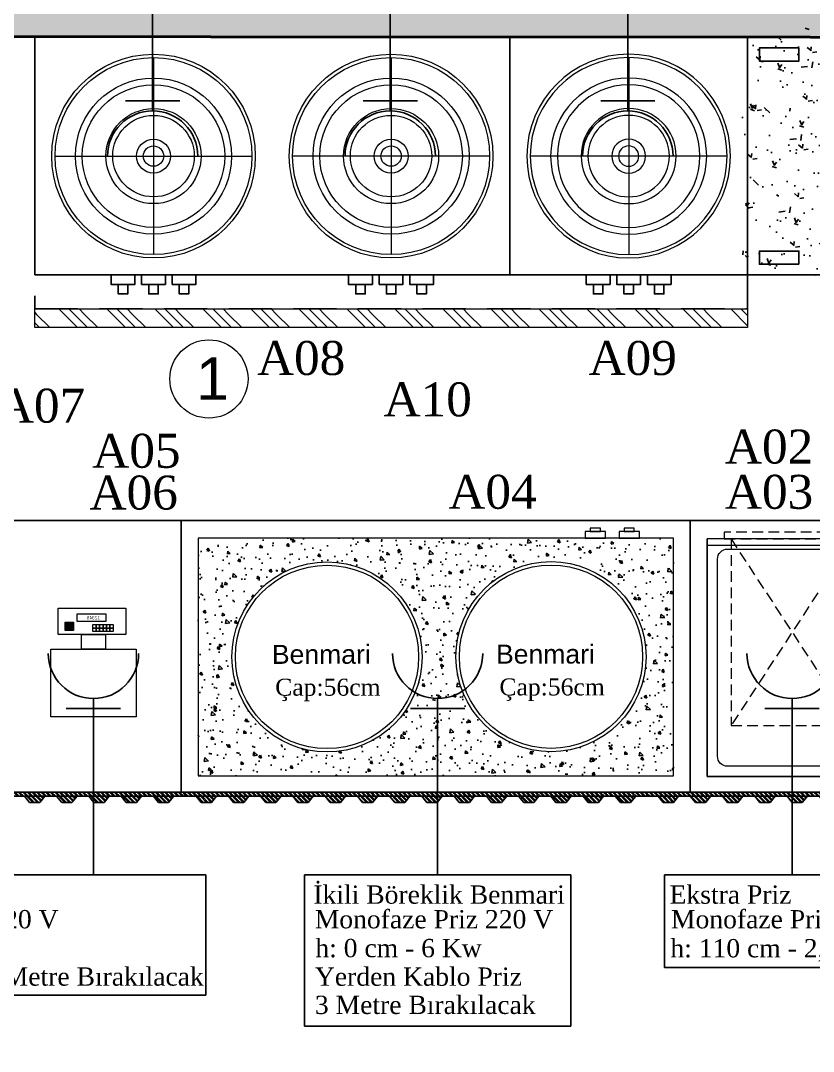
# Model space of a CAD drawing. Header units: millimetres. Extents: x 1287 to 21021, y -1522 to 4173.
# Drawn here: x 7190.4 to 7423.9, y 1875.2 to 2178.8 of the extents above; entities that cross this region are included whole.
import ezdxf
from ezdxf.enums import TextEntityAlignment as Align

# ---------------------------------------------------------------- set-up
doc = ezdxf.new("R2010")
doc.units = ezdxf.units.MM
doc.linetypes.add('DASHED2', pattern=[9.524999999999999, 6.35, -3.175])
doc.linetypes.add('HIDDEN2', pattern=[4.762499999999999, 3.175, -1.5875])
for name, color, linetype, lineweight in [('APLİK', 221, 'Continuous', 20), ('DOĞRAMA', 4, 'Continuous', 25), ('DUVAR', 7, 'Continuous', 40), ('ENDÜSTRİYEL MUTFAK', 253, 'Continuous', 9), ('LAMBRİ', 105, 'Continuous', 25), ('MERMER', 7, 'Continuous', 18), ('MUTFAK TEFRİŞ', 171, 'Continuous', 13), ('Sebe - Mobilya', 11, 'Continuous', 15), ('ÇERÇEVE', 2, 'Continuous', 9)]:
    doc.layers.add(name, color=color, linetype=linetype, lineweight=lineweight)
for name, color, linetype in [('HB-TOPRAKLI PRIZ 220V', 3, 'Continuous'), ('Kıtc-002 Çizgi', 7, 'Continuous'), ('SKTÜRK_ Çizgi', 7, 'Continuous')]:
    doc.layers.add(name, color=color, linetype=linetype)
doc.layers.add('YAZI', color=7, linetype='Continuous', lineweight=20, true_color=0xd27070)
doc.styles.add('Elk-Armatur-Yazi', font='')
doc.styles.get("Standard").update_dxf_attribs({"font": 'arial.ttf'})
doc.styles.add('style2', font='times.ttf', dxfattribs={"height": 11})
doc.styles.get('Elk-Armatur-Yazi').set_extended_font_data('Nina')
pattern_1 = [(44.99999999999999, (-115.6037225551117, -4964.37885233281), (-0.6735192090801865, 0.6735192090801868), []), (44.99999999999999, (-115.1547095603455, -4964.37885233281), (-0.6735192090801865, 0.6735192090801868), [])]

# ---------------------------------------------------------------- blocks, each defined once
blk = doc.blocks.new('2Lİ')
at = {"layer": 'ENDÜSTRİYEL MUTFAK', "color": 0}
blk.add_lwpolyline([(64.0161029346727, -1685.528342657516), (64.01610293468009, -1545.491897331417), (-5.983853572038043, -1545.569929745005), (-5.983853572045639, -1685.606375071103)], close=True, dxfattribs=at)
at = {"layer": 'ENDÜSTRİYEL MUTFAK', "color": 1}
for points in [[(-7.967688472272705, -1560.072150233213), (-7.971032718569287, -1557.07215209721), (-8.971032097236233, -1557.073266845975), (-8.967687850940106, -1560.073264981977)], [(-5.966017591789611, -1561.569919803683), (-5.972706084382775, -1555.569923531677), (-7.972704841717578, -1555.572153029209), (-7.96601634912396, -1561.572149301213)], [(-5.954870104133886, -1571.569913590357), (-5.961558596727504, -1565.569917318351), (-7.961557354062307, -1565.572146815884), (-7.95486886146869, -1571.572143087887)], [(-7.956540984617435, -1570.072144019887), (-7.95988523091356, -1567.072145883884), (-8.959884609580962, -1567.073260632649), (-8.956540363284835, -1570.073258768651)]]:
    blk.add_lwpolyline(points, close=True, dxfattribs=at)
at = {"layer": 'ENDÜSTRİYEL MUTFAK', "color": 0}
for centre, radius in [((28.90024654714995, -1581.617423463755), 28), ((28.90024654714995, -1581.617423463755), 27), ((28.97381996567496, -1647.617382455802), 28), ((28.97381996567496, -1647.617382455802), 27)]:
    blk.add_circle(centre, radius, dxfattribs=at)
at = {"layer": 'ENDÜSTRİYEL MUTFAK', "color": 0, "char_height": 5.599999999999999, "attachment_point": 3, "rotation": 90.06387041271039}
for insert in [(25.32243746360282, -1568.699743154366), (25.39602765046194, -1634.729793503313)]:
    blk.add_mtext_dynamic_manual_height_columns('Benmari', width=41.11394536527224, gutter_width=12.5, heights=[0], dxfattribs=dict(at, insert=insert))
blk = doc.blocks.new('A$C0e0cb2b9')
at = {"layer": 'MUTFAK TEFRİŞ', "color": 6}
for points in [[(12.05387063201488, 0.3936665533965424), (31.93496058758319, -4.467468897928484e-06), (32.4316198366505, 25.0821747361606), (12.55052985127986, 25.47584575702604)], [(1.41438067657873e-06, 3.613254862922986), (7.793879045806534, 3.458926114339192), (8.188816918693192, 23.40399451841768), (0.3949392872673343, 23.55832326700147)], [(4.445166988931305, 20.91906641711648), (4.945068998895294, 20.90916772474702), (4.954967691264756, 21.40906971980985), (4.455065681300766, 21.41896842708047)], [(4.945068998895294, 20.90916772474702), (5.444971008859284, 20.8992690174764), (5.454869701228745, 21.39917102744039), (4.954967691264756, 21.40906971980985)], [(5.444971008859284, 20.8992690174764), (5.944873018823273, 20.88937032510694), (5.954771711192734, 21.38927232016977), (5.454869701228745, 21.39917102744039)], [(5.944873018823273, 20.88937032510694), (6.444775028787262, 20.87947161783632), (6.454673721156723, 21.37937362780031), (5.954771711192734, 21.38927232016977)], [(6.444775028787262, 20.87947161783632), (6.944677008948929, 20.86957292546685), (6.954575731120713, 21.36947493543084), (6.454673721156723, 21.37937362780031)], [(4.405572189651139, 18.91945839216169), (4.905474199615128, 18.90955969979223), (4.915372891984589, 19.40946169485505), (4.4154708820206, 19.41936040212568)], [(4.4154708820206, 19.41936040212568), (4.915372891984589, 19.40946169485505), (4.92527158435405, 19.90936370481904), (4.425369604192383, 19.91926241208967)], [(4.425369604192383, 19.91926241208967), (4.92527158435405, 19.90936370481904), (4.935170306525833, 20.40926571478303), (4.435268296561844, 20.41916440715249)], [(4.435268296561844, 20.41916440715249), (4.935170306525833, 20.40926571478303), (4.945068998895294, 20.90916772474702), (4.445166988931305, 20.91906641711648)], [(4.905474199615128, 18.90955969979223), (5.405376209579117, 18.8996609925216), (5.415274901948578, 19.39956300248559), (4.915372891984589, 19.40946169485505)], [(4.915372891984589, 19.40946169485505), (5.415274901948578, 19.39956300248559), (5.425173594318039, 19.89946501244958), (4.92527158435405, 19.90936370481904)], [(4.92527158435405, 19.90936370481904), (5.425173594318039, 19.89946501244958), (5.435072316489823, 20.39936700751241), (4.935170306525833, 20.40926571478303)], [(4.935170306525833, 20.40926571478303), (5.435072316489823, 20.39936700751241), (5.444971008859284, 20.8992690174764), (4.945068998895294, 20.90916772474702)], [(5.405376209579117, 18.8996609925216), (5.905278219543106, 18.88976230015214), (5.915176911912567, 19.38966431011613), (5.415274901948578, 19.39956300248559)], [(5.415274901948578, 19.39956300248559), (5.915176911912567, 19.38966431011613), (5.925075604282029, 19.88956630517896), (5.425173594318039, 19.89946501244958)], [(5.425173594318039, 19.89946501244958), (5.925075604282029, 19.88956630517896), (5.93497429665149, 20.38946831514295), (5.435072316489823, 20.39936700751241)], [(5.435072316489823, 20.39936700751241), (5.93497429665149, 20.38946831514295), (5.944873018823273, 20.88937032510694), (5.444971008859284, 20.8992690174764)], [(5.905278219543106, 18.88976230015214), (6.405180229507096, 18.87986359288152), (6.415078921876557, 19.37976560284551), (5.915176911912567, 19.38966431011613)], [(5.915176911912567, 19.38966431011613), (6.415078921876557, 19.37976560284551), (6.424977614246018, 19.8796676128095), (5.925075604282029, 19.88956630517896)], [(5.925075604282029, 19.88956630517896), (6.424977614246018, 19.8796676128095), (6.434876306615479, 20.37956962277349), (5.93497429665149, 20.38946831514295)], [(5.93497429665149, 20.38946831514295), (6.434876306615479, 20.37956962277349), (6.444775028787262, 20.87947161783632), (5.944873018823273, 20.88937032510694)], [(6.405180229507096, 18.87986359288152), (6.905082209668763, 18.86996490051206), (6.914980931840546, 19.36986691047605), (6.415078921876557, 19.37976560284551)], [(6.415078921876557, 19.37976560284551), (6.914980931840546, 19.36986691047605), (6.924879624210007, 19.86976890553888), (6.424977614246018, 19.8796676128095)], [(6.424977614246018, 19.8796676128095), (6.924879624210007, 19.86976890553888), (6.934778316579468, 20.36967091550287), (6.434876306615479, 20.37956962277349)], [(6.434876306615479, 20.37956962277349), (6.934778316579468, 20.36967091550287), (6.944677008948929, 20.86957292546685), (6.444775028787262, 20.87947161783632)], [(1.748953803144104, 9.442580628294309), (4.011284633241303, 9.39778358032163), (4.179551704488404, 17.89557038535531), (1.917220844588883, 17.94036743332799)], [(7.912642462812073, 9.45668974806722), (12.23163665708125, 9.37116813947614), (12.37276385601581, 16.49834417094644), (8.053769661746628, 16.58386577953752)], [(5.008182688317902, 11.25354849090036), (6.00798670824588, 11.23375109126027), (6.027784092984803, 12.23355511118825), (5.027980073056824, 12.25335251082834)], [(5.027980073056824, 12.25335251082834), (6.027784092984803, 12.23355511118825), (6.047581507526047, 13.23335911621507), (5.047777487598069, 13.25315651585515)], [(6.00798670824588, 11.23375109126027), (7.007790698371537, 11.21395369162019), (7.027588112912781, 12.21375771154817), (6.027784092984803, 12.23355511118825)], [(6.027784092984803, 12.23355511118825), (7.027588112912781, 12.21375771154817), (7.047385497651703, 13.21356171657499), (6.047581507526047, 13.23335911621507)], [(4.948790504298813, 8.254136460918744), (5.948594494424469, 8.23433906127866), (5.968391908965714, 9.234143066305478), (4.968587889037735, 9.253940465945561)], [(4.968587889037735, 9.253940465945561), (5.968391908965714, 9.234143066305478), (5.988189293704636, 10.23394708623346), (4.988385273776657, 10.25374448587354)], [(4.988385273776657, 10.25374448587354), (5.988189293704636, 10.23394708623346), (6.00798670824588, 11.23375109126027), (5.008182688317902, 11.25354849090036)], [(5.948594494424469, 8.23433906127866), (6.948398514352448, 8.214541661638577), (6.96819589909137, 9.214345666665395), (5.968391908965714, 9.234143066305478)], [(5.968391908965714, 9.234143066305478), (6.96819589909137, 9.214345666665395), (6.987993313632614, 10.21414968659337), (5.988189293704636, 10.23394708623346)], [(5.988189293704636, 10.23394708623346), (6.987993313632614, 10.21414968659337), (7.007790698371537, 11.21395369162019), (6.00798670824588, 11.23375109126027)], [(4.928993089757569, 7.254332440990765), (5.928797109685547, 7.234535041350682), (5.948594494424469, 8.23433906127866), (4.948790504298813, 8.254136460918744)], [(5.928797109685547, 7.234535041350682), (6.928601129613526, 7.214737641710599), (6.948398514352448, 8.214541661638577), (5.948594494424469, 8.23433906127866)]]:
    blk.add_lwpolyline(points, close=True, dxfattribs=at)
blk.add_text('12345', height=1, rotation=88.86561929141668, dxfattribs=at).set_placement((3.429565920196183, 11.19179566492494))
blk = doc.blocks.new('lambri')
at = {"layer": 'LAMBRİ'}
h = blk.add_hatch(dxfattribs=at)
h.set_pattern_fill('ANSI32', color=256, scale=0.1, angle=-1.272221872585407e-14)
h.set_pattern_definition(pattern_1)
h.paths.add_polyline_path([(11473.26089599961, 2812.997519646899), (11337.16089599066, 2812.997519646899), (11337.16089599066, 2811.79751965882), (11340.46089598768, 2811.79751965882), (11341.96089598768, 2811.79751965882), (11344.96089598768, 2811.79751965882), (11346.46089598768, 2811.79751965882), (11473.26089599961, 2811.79751965882)])
h.paths.add_polyline_path([(11346.46089598768, 2811.79751965882), (11340.46089598768, 2811.79751965882), (11341.96089598768, 2809.997519646899), (11344.96089598768, 2809.997519646899)])
h.paths.add_polyline_path([(11355.96089598768, 2811.79751965882), (11349.96089598768, 2811.79751965882), (11351.46089598768, 2809.997519646899), (11354.46089598768, 2809.997519646899)])
h.paths.add_polyline_path([(11365.46089598768, 2811.79751965882), (11359.46089598768, 2811.79751965882), (11360.96089598768, 2809.997519646899), (11363.96089598768, 2809.997519646899)])
h.paths.add_polyline_path([(11374.96089598768, 2811.79751965882), (11368.96089598768, 2811.79751965882), (11370.46089598768, 2809.997519646899), (11373.46089598768, 2809.997519646899)])
h.paths.add_polyline_path([(11384.46089598768, 2811.79751965882), (11378.46089598768, 2811.79751965882), (11379.96089598768, 2809.997519646899), (11382.96089598768, 2809.997519646899)])
h.paths.add_polyline_path([(11393.96089598768, 2811.79751965882), (11387.96089598768, 2811.79751965882), (11389.46089598768, 2809.997519646899), (11392.46089598768, 2809.997519646899)])
h.paths.add_polyline_path([(11403.46089598768, 2811.79751965882), (11397.46089598768, 2811.79751965882), (11398.96089598768, 2809.997519646899), (11401.96089598768, 2809.997519646899)])
h.paths.add_polyline_path([(11412.96089598768, 2811.79751965882), (11406.96089598768, 2811.79751965882), (11408.46089598768, 2809.997519646899), (11411.46089598768, 2809.997519646899)])
h.paths.add_polyline_path([(11422.46089598768, 2811.79751965882), (11416.46089598768, 2811.79751965882), (11417.96089598768, 2809.997519646899), (11420.96089598768, 2809.997519646899)])
h.paths.add_polyline_path([(11431.96089598768, 2811.79751965882), (11425.96089598768, 2811.79751965882), (11427.46089598768, 2809.997519646899), (11430.46089598768, 2809.997519646899)])
h.paths.add_polyline_path([(11441.46089598768, 2811.79751965882), (11435.46089598768, 2811.79751965882), (11436.96089598768, 2809.997519646899), (11439.96089598768, 2809.997519646899)])
h.paths.add_polyline_path([(11450.96089598768, 2811.79751965882), (11444.96089598768, 2811.79751965882), (11446.46089598768, 2809.997519646899), (11449.46089598768, 2809.997519646899)])
h.paths.add_polyline_path([(11460.46089598768, 2811.79751965882), (11454.46089598768, 2811.79751965882), (11455.96089598768, 2809.997519646899), (11458.96089598768, 2809.997519646899)])
h.paths.add_polyline_path([(11668.3357152962, 2680.947886352555), (11668.3357152962, 2688.341883634344), (11660.91716140741, 2688.341883634344), (11660.91716140741, 2680.947886352555)], flags=9)
h.paths.add_polyline_path([(11654.3842662298, 2731.511017804161), (11658.98126486176, 2731.511017804161), (11658.98126486176, 2738.929571692959), (11654.3842662298, 2738.929571692959)], flags=9)
h.paths.add_polyline_path([(11645.77900232607, 2585.820825343148), (11697.12143518263, 2585.384862487332), (11697.23901787632, 2599.232330565468), (11645.89658501976, 2599.668293391482)], flags=9)
h.paths.add_polyline_path([(11646.2626091116, 2597.00999540569), (11668.92460251086, 2596.817566131369), (11669.04218520456, 2610.665034179703), (11646.3801918053, 2610.857463454024)], flags=9)
h.paths.add_polyline_path([(11729.65351496869, 2597.77809235932), (11807.09574362868, 2597.120508884207), (11807.21332632237, 2610.967976932541), (11729.77109766238, 2611.625560407654)], flags=9)
h.paths.add_polyline_path([(11423.34784646564, 2777.436441634909), (11451.23071576887, 2777.199680452362), (11451.34829846256, 2791.047148500696), (11423.46542915934, 2791.283909683243)], flags=9)
h.paths.add_polyline_path([(11323.23218310111, 2893.963964169041), (11503.06562730902, 2892.436948483006), (11503.188109281, 2906.861394380347), (11323.35466507309, 2908.388410066382)], flags=9)
h.paths.add_polyline_path([(11965.58708952599, 2476.662376647011), (12022.80818827682, 2476.662376647011), (12022.80818827682, 2490.821814422623), (11965.58708952599, 2490.821814422623)], flags=9)
h.paths.add_polyline_path([(11977.03555111819, 2491.860517745034), (12013.04931216174, 2491.860517745034), (12013.04931216174, 2503.919904087797), (11977.03555111819, 2503.919904087797)], flags=9)
h.paths.add_polyline_path([(11396.11445790761, 2473.402067815081), (11416.36682167881, 2473.402067815081), (11416.36682167881, 2477.536875550762), (11396.11445790761, 2477.536875550762)], flags=9)
h.paths.add_polyline_path([(11396.49808186525, 2500.267648522869), (11427.42121419542, 2500.267648522869), (11427.42121419542, 2504.385883872525), (11396.49808186525, 2504.385883872525)], flags=9)
h.paths.add_polyline_path([(11396.17676191264, 2506.003652964846), (11420.20210321479, 2506.003652964846), (11420.20210321479, 2512.082952772394), (11396.17676191264, 2512.082952772394)], flags=9)
h.paths.add_polyline_path([(11318.8371999883, 2470.166276429907), (11349.76033231848, 2470.166276429907), (11349.76033231848, 2474.284511779562), (11318.8371999883, 2474.284511779562)], flags=9)
h.paths.add_polyline_path([(11318.51588003569, 2475.902280901686), (11342.54122133785, 2475.902280901686), (11342.54122133785, 2481.981580709235), (11318.51588003569, 2481.981580709235)], flags=9)
h.paths.add_polyline_path([(11242.52972901099, 2496.008171861187), (11286.46401763194, 2496.008171861187), (11286.46401763194, 2502.087471698538), (11242.52972901099, 2502.087471698538)], flags=9)
h.paths.add_polyline_path([(11243.38366247945, 2502.450375919358), (11284.38832335406, 2502.450375919358), (11284.38832335406, 2508.502055113331), (11243.38366247945, 2508.502055113331)], flags=9)
h.paths.add_polyline_path([(11243.57562582427, 2509.615471725479), (11275.1883531236, 2509.615471725479), (11275.1883531236, 2514.548515563027), (11243.57562582427, 2514.548515563027)], flags=9)
h.paths.add_polyline_path([(11333.47125800186, 2508.919883643404), (11343.31532925599, 2508.919883643404), (11343.31532925599, 2515.711295430676), (11333.47125800186, 2515.711295430676)], flags=25)
h.paths.add_polyline_path([(11333.47125800186, 2508.919883643404), (11343.31532925599, 2508.919883643404), (11343.31532925599, 2515.711295430676), (11333.47125800186, 2515.711295430676)], flags=25)
h.paths.add_polyline_path([(11293.0805834406, 2491.611530249134), (11307.87419079476, 2491.611530249134), (11307.87419079476, 2497.63835087897), (11293.0805834406, 2497.63835087897)], flags=9)
h.paths.add_polyline_path([(11293.40972922974, 2498.790928845421), (11307.96119576925, 2498.790928845421), (11307.96119576925, 2502.842874710575), (11293.40972922974, 2502.842874710575)], flags=9)
h.paths.add_polyline_path([(11444.70192088419, 2511.790290360466), (11454.05886832112, 2511.790290360466), (11454.05886832112, 2515.9803393531), (11444.70192088419, 2515.9803393531)], flags=9)
h.paths.add_polyline_path([(11369.31134137743, 2473.705243562476), (11382.26357366377, 2473.705243562476), (11382.26357366377, 2478.621715013996), (11369.31134137743, 2478.621715013996)], flags=9)
h.paths.add_polyline_path([(11369.43241179221, 2503.203407411591), (11382.56417814129, 2503.203407411591), (11382.56417814129, 2507.393456404225), (11369.43241179221, 2507.393456404225)], flags=9)
h.paths.add_polyline_path([(11293.88088792794, 2506.833840106741), (11310.99186581605, 2506.833840106741), (11310.99186581605, 2511.023889099375), (11293.88088792794, 2511.023889099375)], flags=9)
h.paths.add_polyline_path([(11293.56601278716, 2472.333286767021), (11306.9058545255, 2472.333286767021), (11306.9058545255, 2478.41258657457), (11293.56601278716, 2478.41258657457)], flags=9)
h.paths.add_polyline_path([(11293.90390511089, 2512.977925573603), (11308.45537165039, 2512.977925573603), (11308.45537165039, 2517.029871408955), (11293.90390511089, 2517.029871408955)], flags=9)
h.paths.add_polyline_path([(11218.32936406367, 2473.128220145718), (11238.58356921607, 2473.128220145718), (11238.58356921607, 2477.318269138352), (11218.32936406367, 2477.318269138352)], flags=9)
h.paths.add_polyline_path([(11218.35238126152, 2503.522459422366), (11239.19030229979, 2503.522459422366), (11239.19030229979, 2507.57440528752), (11218.35238126152, 2507.57440528752)], flags=9)
h.paths.add_polyline_path([(11563.66293759876, 2870.483273153321), (11581.28648780518, 2870.333626692311), (11581.3335208767, 2875.872613911644), (11563.70997067028, 2876.022260372654)], flags=9)
h.paths.add_polyline_path([(11330.23702971869, 2927.2958126712), (11639.93937102192, 2924.666044120804), (11640.28931951755, 2965.878746663348), (11330.58697821432, 2968.508515213744)], flags=9)
h.paths.add_polyline_path([(11723.73760642343, 2585.102913026825), (11815.25190621846, 2584.325839703099), (11815.36948891216, 2598.173307781235), (11723.85518911713, 2598.950381104962)], flags=9)
h.paths.add_polyline_path([(11575.87255785101, 2611.255056952254), (11622.02161722117, 2610.863192473666), (11622.13919991487, 2624.710660522), (11575.99014054471, 2625.102525000588)], flags=9)
h.paths.add_polyline_path([(11352.22950373822, 2595.661529605404), (11541.29488432639, 2594.056122993246), (11541.41246703499, 2607.903591041581), (11352.34708643192, 2609.508997683541)], flags=9)
h = blk.add_hatch(dxfattribs=at)
h.set_pattern_fill('ANSI32', color=256, scale=0.1, angle=-1.272221872585407e-14)
h.set_pattern_definition(pattern_1)
h.paths.add_polyline_path([(11468.46089598768, 2809.997519646899), (11469.96089598768, 2811.79751965882), (11463.96089598768, 2811.79751965882), (11465.46089598768, 2809.997519646899)])
at = {"layer": 'APLİK'}
blk.add_line((11388.20147895174, 2812.988687937275), (11386.70150493936, 2812.997519646899), dxfattribs=at)
at = {"layer": 'LAMBRİ'}
for p, q in [((11337.16089599066, 2812.997519646899), (11473.26089599961, 2812.997519646899)), ((11337.16089599066, 2811.79751965882), (11337.16089599066, 2812.997519646899)), ((11337.16089599066, 2811.79751965882), (11473.26089599961, 2811.79751965882)), ((11340.46089598768, 2811.79751965882), (11337.16089599066, 2811.79751965882)), ((11341.96089598768, 2811.79751965882), (11340.46089598768, 2811.79751965882)), ((11341.96089598768, 2809.997519646899), (11340.46089598768, 2811.79751965882)), ((11341.96089598768, 2811.79751965882), (11344.96089598768, 2811.79751965882)), ((11344.96089598768, 2811.79751965882), (11346.46089598768, 2811.79751965882)), ((11344.96089598768, 2809.997519646899), (11346.46089598768, 2811.79751965882)), ((11351.46089598768, 2811.79751965882), (11349.96089598768, 2811.79751965882)), ((11351.46089598768, 2809.997519646899), (11349.96089598768, 2811.79751965882)), ((11351.46089598768, 2811.79751965882), (11354.46089598768, 2811.79751965882)), ((11354.46089598768, 2811.79751965882), (11355.96089598768, 2811.79751965882)), ((11354.46089598768, 2809.997519646899), (11355.96089598768, 2811.79751965882)), ((11360.96089598768, 2811.79751965882), (11359.46089598768, 2811.79751965882)), ((11360.96089598768, 2809.997519646899), (11359.46089598768, 2811.79751965882)), ((11360.96089598768, 2811.79751965882), (11363.96089598768, 2811.79751965882)), ((11363.96089598768, 2811.79751965882), (11365.46089598768, 2811.79751965882)), ((11363.96089598768, 2809.997519646899), (11365.46089598768, 2811.79751965882)), ((11370.46089598768, 2811.79751965882), (11368.96089598768, 2811.79751965882)), ((11370.46089598768, 2809.997519646899), (11368.96089598768, 2811.79751965882)), ((11370.46089598768, 2811.79751965882), (11373.46089598768, 2811.79751965882)), ((11373.46089598768, 2811.79751965882), (11374.96089598768, 2811.79751965882)), ((11373.46089598768, 2809.997519646899), (11374.96089598768, 2811.79751965882)), ((11379.96089598768, 2811.79751965882), (11378.46089598768, 2811.79751965882)), ((11379.96089598768, 2809.997519646899), (11378.46089598768, 2811.79751965882)), ((11379.96089598768, 2811.79751965882), (11382.96089598768, 2811.79751965882)), ((11382.96089598768, 2811.79751965882), (11384.46089598768, 2811.79751965882)), ((11382.96089598768, 2809.997519646899), (11384.46089598768, 2811.79751965882)), ((11389.46089598768, 2811.79751965882), (11387.96089598768, 2811.79751965882)), ((11389.46089598768, 2809.997519646899), (11387.96089598768, 2811.79751965882)), ((11389.46089598768, 2811.79751965882), (11392.46089598768, 2811.79751965882)), ((11392.46089598768, 2811.79751965882), (11393.96089598768, 2811.79751965882)), ((11392.46089598768, 2809.997519646899), (11393.96089598768, 2811.79751965882)), ((11398.96089598768, 2811.79751965882), (11397.46089598768, 2811.79751965882)), ((11398.96089598768, 2809.997519646899), (11397.46089598768, 2811.79751965882)), ((11398.96089598768, 2811.79751965882), (11401.96089598768, 2811.79751965882)), ((11401.96089598768, 2811.79751965882), (11403.46089598768, 2811.79751965882)), ((11401.96089598768, 2809.997519646899), (11403.46089598768, 2811.79751965882)), ((11408.46089598768, 2811.79751965882), (11406.96089598768, 2811.79751965882)), ((11408.46089598768, 2809.997519646899), (11406.96089598768, 2811.79751965882)), ((11408.46089598768, 2811.79751965882), (11411.46089598768, 2811.79751965882)), ((11411.46089598768, 2811.79751965882), (11412.96089598768, 2811.79751965882)), ((11411.46089598768, 2809.997519646899), (11412.96089598768, 2811.79751965882)), ((11417.96089598768, 2811.79751965882), (11416.46089598768, 2811.79751965882)), ((11417.96089598768, 2809.997519646899), (11416.46089598768, 2811.79751965882)), ((11417.96089598768, 2811.79751965882), (11420.96089598768, 2811.79751965882)), ((11420.96089598768, 2811.79751965882), (11422.46089598768, 2811.79751965882)), ((11420.96089598768, 2809.997519646899), (11422.46089598768, 2811.79751965882)), ((11427.46089598768, 2811.79751965882), (11425.96089598768, 2811.79751965882)), ((11427.46089598768, 2809.997519646899), (11425.96089598768, 2811.79751965882)), ((11427.46089598768, 2811.79751965882), (11430.46089598768, 2811.79751965882)), ((11430.46089598768, 2811.79751965882), (11431.96089598768, 2811.79751965882)), ((11430.46089598768, 2809.997519646899), (11431.96089598768, 2811.79751965882)), ((11436.96089598768, 2811.79751965882), (11435.46089598768, 2811.79751965882)), ((11436.96089598768, 2809.997519646899), (11435.46089598768, 2811.79751965882)), ((11436.96089598768, 2811.79751965882), (11439.96089598768, 2811.79751965882)), ((11439.96089598768, 2811.79751965882), (11441.46089598768, 2811.79751965882)), ((11439.96089598768, 2809.997519646899), (11441.46089598768, 2811.79751965882)), ((11446.46089598768, 2811.79751965882), (11444.96089598768, 2811.79751965882)), ((11446.46089598768, 2809.997519646899), (11444.96089598768, 2811.79751965882)), ((11446.46089598768, 2811.79751965882), (11449.46089598768, 2811.79751965882)), ((11449.46089598768, 2811.79751965882), (11450.96089598768, 2811.79751965882)), ((11449.46089598768, 2809.997519646899), (11450.96089598768, 2811.79751965882)), ((11455.96089598768, 2811.79751965882), (11454.46089598768, 2811.79751965882)), ((11455.96089598768, 2809.997519646899), (11454.46089598768, 2811.79751965882)), ((11455.96089598768, 2811.79751965882), (11458.96089598768, 2811.79751965882)), ((11458.96089598768, 2811.79751965882), (11460.46089598768, 2811.79751965882)), ((11458.96089598768, 2809.997519646899), (11460.46089598768, 2811.79751965882)), ((11465.46089598768, 2811.79751965882), (11463.96089598768, 2811.79751965882)), ((11465.46089598768, 2809.997519646899), (11463.96089598768, 2811.79751965882)), ((11465.46089598768, 2811.79751965882), (11468.46089598768, 2811.79751965882)), ((11468.46089598768, 2811.79751965882), (11469.96089598768, 2811.79751965882)), ((11468.46089598768, 2809.997519646899), (11469.96089598768, 2811.79751965882)), ((11469.96089598768, 2811.79751965882), (11473.26089599961, 2811.79751965882)), ((11473.26089599961, 2811.79751965882), (11473.26089599961, 2812.997519646899)), ((11473.26089599961, 2811.79751965882), (11473.26089599961, 2812.997519646899)), ((11473.26089599961, 2811.79751965882), (11473.26089599961, 2812.997519646899)), ((11341.96089598768, 2809.997519646899), (11344.96089598768, 2809.997519646899)), ((11351.46089598768, 2809.997519646899), (11354.46089598768, 2809.997519646899)), ((11360.96089598768, 2809.997519646899), (11363.96089598768, 2809.997519646899)), ((11370.46089598768, 2809.997519646899), (11373.46089598768, 2809.997519646899)), ((11379.96089598768, 2809.997519646899), (11382.96089598768, 2809.997519646899)), ((11389.46089598768, 2809.997519646899), (11392.46089598768, 2809.997519646899)), ((11398.96089598768, 2809.997519646899), (11401.96089598768, 2809.997519646899)), ((11408.46089598768, 2809.997519646899), (11411.46089598768, 2809.997519646899)), ((11417.96089598768, 2809.997519646899), (11420.96089598768, 2809.997519646899)), ((11427.46089598768, 2809.997519646899), (11430.46089598768, 2809.997519646899)), ((11436.96089598768, 2809.997519646899), (11439.96089598768, 2809.997519646899)), ((11446.46089598768, 2809.997519646899), (11449.46089598768, 2809.997519646899)), ((11455.96089598768, 2809.997519646899), (11458.96089598768, 2809.997519646899)), ((11465.46089598768, 2809.997519646899), (11468.46089598768, 2809.997519646899))]:
    blk.add_line(p, q, dxfattribs=at)
blk = doc.blocks.new('A$Ceb461565')
at = {"layer": 'Sebe - Mobilya'}
for p, q in [((40.60000825616589, 134.0000010766271), (40.60000825616589, 76.00000107662709)), ((69.60000825616589, 105.0000010766271), (11.60000825616589, 105.0000010766271)), ((40.60000825616589, 6.000001076621629), (40.60000825616589, 64.00000107662163)), ((69.60000825616589, 35.00000107662163), (11.60000825616589, 35.00000107662163))]:
    blk.add_line(p, q, dxfattribs=at)
for centre, radius in [((40.60000825616589, 105.0000010766271), 30), ((40.60000825616589, 105.0000010766271), 29), ((40.60000825616589, 105.0000010766271), 23), ((40.60000825616589, 105.0000010766271), 21), ((40.60000825616589, 105.0000010766271), 14), ((40.60000825616589, 105.0000010766271), 12), ((40.60000825616589, 105.0000010766271), 5), ((40.60000825616589, 105.0000010766271), 3), ((40.60000825616589, 35.00000107662163), 30), ((40.60000825616589, 35.00000107662163), 29), ((40.60000825616589, 35.00000107662163), 23), ((40.60000825616589, 35.00000107662163), 21), ((40.60000825616589, 35.00000107662163), 14), ((40.60000825616589, 35.00000107662163), 12), ((40.60000825616589, 35.00000107662163), 5), ((40.60000825616589, 35.00000107662163), 3)]:
    blk.add_circle(centre, radius, dxfattribs=at)
at = {"layer": 'SKTÜRK_ Çizgi'}
for points in [[(5.600008256165893, 140.0000010766253), (5.600008256165893, 1.076623448170722e-06), (75.60000825616589, 1.076625267160125e-06), (75.60000825616589, 140.0000010766253)], [(5.600008256165893, 140.0000010766253), (5.600008256165893, 1.076623448170722e-06), (75.60000825616589, 1.076625267160125e-06), (75.60000825616589, 140.0000010766253)], [(2.800008256170258, 115.4000010766267), (2.800008256170258, 112.6000010766274), (8.256167348008603e-06, 112.6000010766274), (8.256167348008603e-06, 115.4000010766267)], [(5.600008256165893, 117.5000010766271), (5.600008256165893, 110.5000010766271), (2.800008256170258, 110.5000010766271), (2.800008256170258, 117.5000010766271)], [(2.800008256170258, 106.4000010766267), (2.800008256170258, 103.6000010766274), (8.256167348008603e-06, 103.6000010766274), (8.256167348008603e-06, 106.4000010766267)], [(5.600008256165893, 108.5000010766271), (5.600008256165893, 101.5000010766271), (2.800008256170258, 101.5000010766271), (2.800008256170258, 108.5000010766271)], [(2.800008256170258, 97.40000107662672), (2.800008256170258, 94.60000107662745), (8.256167348008603e-06, 94.60000107662745), (8.256167348008603e-06, 97.40000107662672)], [(5.600008256165893, 99.50000107662709), (5.600008256165893, 92.50000107662709), (2.800008256170258, 92.50000107662709), (2.800008256170258, 99.50000107662709)], [(5.600008256165893, 40.50000107662163), (5.600008256165893, 47.50000107662163), (2.800008256162982, 47.50000107662163), (2.800008256162982, 40.50000107662163)], [(2.800008256162982, 42.60000107662199), (2.800008256162982, 45.40000107662127), (8.256167348008603e-06, 45.40000107662127), (8.256167348008603e-06, 42.60000107662199)], [(5.600008256165893, 31.50000107662163), (5.600008256165893, 38.50000107662163), (2.800008256162982, 38.50000107662163), (2.800008256162982, 31.50000107662163)], [(2.800008256162982, 33.60000107662199), (2.800008256162982, 36.40000107662127), (8.256167348008603e-06, 36.40000107662127), (8.256167348008603e-06, 33.60000107662199)], [(2.800008256162982, 24.60000107662199), (2.800008256162982, 27.40000107662127), (8.256167348008603e-06, 27.40000107662127), (8.256167348008603e-06, 24.60000107662199)], [(5.600008256165893, 22.50000107662163), (5.600008256165893, 29.50000107662163), (2.800008256162982, 29.50000107662163), (2.800008256162982, 22.50000107662163)]]:
    blk.add_lwpolyline(points, close=True, dxfattribs=at)
blk = doc.blocks.new('A$CEDF05501')
at = {"layer": 'ENDÜSTRİYEL MUTFAK', "xscale": -1, "rotation": 270}
blk.add_blockref('A$Ceb461565', (1.317973669756611e-06, -2.246102667413652e-05), dxfattribs=at)
blk = doc.blocks.new('A$C7d4aef72')
blk.add_line((5.600001581849938, 2.557205334596802e-06), (75.60000158184994, 2.557205334596802e-06))
at = {"layer": 'Sebe - Mobilya'}
for p, q in [((40.60000158184994, 64.00000255720806), (40.60000158184994, 6.000002557208063)), ((69.60000158184994, 35.00000255720806), (11.60000158184994, 35.00000255720806))]:
    blk.add_line(p, q, dxfattribs=at)
for radius in [30, 29, 23, 21, 14, 12, 5, 3]:
    blk.add_circle((40.60000158184994, 35.00000255720806), radius, dxfattribs=at)
at = {"layer": 'SKTÜRK_ Çizgi'}
blk.add_lwpolyline([(75.60000158184994, 2.557206244091503e-06), (75.60000158184994, 70.00000255720624), (5.600001581849938, 70.00000255720624), (5.600001581849938, 2.557205334596802e-06)], dxfattribs=at)
blk.add_lwpolyline([(75.60000158184994, 2.557206244091503e-06), (75.60000158184994, 70.00000255720624), (5.600001581849938, 70.00000255720624), (5.600001581849938, 2.557205334596802e-06)], dxfattribs=at)
for points in [[(5.600001581849938, 47.50000255720806), (5.600001581849938, 40.50000255720806), (2.800001581854303, 40.50000255720806), (2.800001581854303, 47.50000255720806)], [(2.800001581854303, 45.4000025572077), (2.800001581854303, 42.60000255720843), (1.581858668942004e-06, 42.60000255720843), (1.581858668942004e-06, 45.4000025572077)], [(5.600001581849938, 38.50000255720806), (5.600001581849938, 31.50000255720806), (2.800001581854303, 31.50000255720806), (2.800001581854303, 38.50000255720806)], [(2.800001581854303, 36.4000025572077), (2.800001581854303, 33.60000255720843), (1.581858668942004e-06, 33.60000255720843), (1.581858668942004e-06, 36.4000025572077)], [(2.800001581854303, 27.4000025572077), (2.800001581854303, 24.60000255720843), (1.581858668942004e-06, 24.60000255720843), (1.581858668942004e-06, 27.4000025572077)], [(5.600001581849938, 29.50000255720806), (5.600001581849938, 22.50000255720806), (2.800001581854303, 22.50000255720806), (2.800001581854303, 29.50000255720806)]]:
    blk.add_lwpolyline(points, close=True, dxfattribs=at)
blk = doc.blocks.new('A$C2b49d9af')
at = {"color": 0, "linetype": 'HIDDEN2'}
for p, q in [((2.000005199608495, 42.99999943204421), (57.00000519960849, 6.999999432044206)), ((2.000005199608495, 6.999999432044206), (57.00000519960849, 42.99999943204421))]:
    blk.add_line(p, q, dxfattribs=at)
for points in [[(2.000005199608495, 44.99999943204421), (2.000005199608495, 4.999999432044206), (5.199608494876884e-06, 4.999999432044206), (5.199608494876884e-06, 44.99999943204421)], [(57.00000519960849, 42.99999943204421), (57.00000519960849, 6.999999432044206), (2.000005199608495, 6.999999432044206), (2.000005199608495, 42.99999943204421)]]:
    blk.add_lwpolyline(points, close=True, dxfattribs=at)
at = {"layer": 'ENDÜSTRİYEL MUTFAK', "color": 0}
for p, q in [((2.000005186750059, 49.99999943426701), (72.00000518675006, 49.99999943426701)), ((72.00000518675006, 49.99999943426701), (2.000005186750059, 49.99999943426701)), ((2.00161969776309, -5.657329893438146e-07), (2.00161969776309, 49.99999943426701)), ((2.00161969776309, 49.99999943426701), (72.00000518675006, 49.99999943426701)), ((4.000005186750059, -5.657329893438146e-07), (4.000005186750059, 49.99999943426701)), ((72.00000518675006, 49.99999943426701), (72.00000518675006, -5.657329893438146e-07)), ((72.00000518675006, -5.657329893438146e-07), (72.00000518675006, 49.99999943426701)), ((72.00000518675006, 49.99999943426701), (72.00000518675006, -5.657329893438146e-07)), ((66.00000518675006, 46.99999943426701), (8.000005186750059, 46.99999943426701)), ((5.000005186750059, 43.99999943426701), (5.000005186750059, 5.999999434267011)), ((69.00000518675006, 5.999999434267011), (69.00000518675006, 43.99999943426701)), ((8.000005186750059, 2.999999434267011), (66.00000518675006, 2.999999434267011)), ((72.00000518675006, -5.657329893438146e-07), (2.000005186750059, -5.657329893438146e-07)), ((2.000005186750059, -5.657329893438146e-07), (72.00000518675006, -5.657329893438146e-07)), ((72.00000518675006, -5.657329893438146e-07), (2.00161969776309, -5.657329893438146e-07)), ((2.00161969776309, -5.657329893438146e-07), (72.00161969776309, -5.657329893438146e-07))]:
    blk.add_line(p, q, dxfattribs=at)
for centre, start, end in [((8.000005186750059, 43.99999943426701), 90, 180), ((66.00000518675006, 43.99999943426701), 0, 90), ((8.000005186750059, 5.999999434267011), 180, 270), ((66.00000518675006, 5.999999434267011), 270, 0)]:
    blk.add_arc(centre, 3.000000000000001, start, end, dxfattribs=at)
blk = doc.blocks.new('HB-310')
for p, q in [((0, 16), (0, 0)), ((-8, 13.07030213763937), (8, 13.07030213763937))]:
    blk.add_line(p, q)
blk.add_arc((0, 29.31608613631397), 13.31608613632651, 180, 0)
at = {"color": 2, "style": 'Elk-Armatur-Yazi', "flags": 9}
for tag, p in [('TYPE', (-40.43133052730991, 23.52371148297971)), ('WATT', (-36.2762945882132, 6.058881315169856))]:
    blk.add_attdef(tag, text='', height=13, dxfattribs=at).set_placement(p, align=Align.RIGHT)
for tag, p in [('LINYENO', (-46.56989341616281, -11.21980703875306)), ('PANO', (-59.94526467871037, -29.35468800489616))]:
    blk.add_attdef(tag, text='', height=13, dxfattribs=at).set_placement(p, align=Align.CENTER)
blk = doc.blocks.new('TOPRAKLI PRIZ 220V')
at = {"layer": 'HB-TOPRAKLI PRIZ 220V', "color": 3}
blk.add_blockref('HB-310', (0, 0), dxfattribs=at)

msp = doc.modelspace()

# ---------------------------------------------------------------- hatches: boundary and pattern name
h = msp.add_hatch(color=256)
h.dxf.hatch_style = 1
h.paths.add_polyline_path([(10598.77506125794, 584.5301125085289), (10598.77506125794, 4059.675286723527), (5942.637650619914, 4059.675286723527), (5942.637650619914, 584.5301125085289)])
h.paths.add_polyline_path([(5962.637650619914, 604.5301125085289), (5962.637650619914, 4039.675286723527), (10578.77506125794, 4039.675286723527), (10578.77506125794, 604.5301125085289)], flags=16)
h.paths.add_polyline_path([(6519.89250709527, 778.2702798628097), (6520.666568353723, 3865.935119369248), (6536.056568353726, 3865.935119369248), (6535.282507095269, 778.2702798628097)], flags=0)
h.paths.add_polyline_path([(6015.637649033714, 1487.424026553206), (6015.635230098405, 1502.884857163227), (6468.35751293929, 1502.884857163227), (6468.35751293929, 1487.494857163228)], flags=0)
h.paths.add_polyline_path([(6080.277721340261, 1558.408125258466), (6080.277721340257, 1881.291983526181), (6183.600555985939, 1881.291983526181), (6183.600555985942, 1558.408125258466)], flags=0)
h.paths.add_polyline_path([(6071.667485119795, 1891.799660691543), (6037.2265402379, 1891.799660691543), (6054.447012678831, 1921.935487463193)], flags=0)
h.paths.add_polyline_path([(6015.635230098405, 1969.703165007252), (6015.637649033714, 1985.163995617274), (6468.35751293929, 1985.093165007252), (6468.35751293929, 1969.703165007252)], flags=0)
h.paths.add_polyline_path([(6015.520725574383, 2302.177767552374), (6015.523144509692, 2317.638598162398), (6468.243008415264, 2317.567767552376), (6468.243008415264, 2302.177767552374)], flags=0)
h.paths.add_polyline_path([(6015.555957857638, 2537.897900370436), (6015.558376792947, 2553.358730980458), (6468.278240698519, 2553.287900370435), (6468.278240698519, 2537.897900370436)], flags=0)
h.paths.add_polyline_path([(6015.591190140889, 2763.088033188496), (6015.593609076198, 2778.548863798521), (6468.313472981774, 2778.478033188497), (6468.313472981774, 2763.088033188496)], flags=0)
h.paths.add_polyline_path([(6015.635230098405, 2988.278164628546), (6015.637649033714, 3003.73899523857), (6468.35751293929, 3003.668164628547), (6468.35751293929, 2988.278164628546)], flags=0)
h.paths.add_polyline_path([(6015.635230098405, 3269.753164628546), (6015.637649033714, 3285.213995238569), (6468.35751293929, 3285.143164628547), (6468.35751293929, 3269.753164628546)], flags=0)
h.paths.add_polyline_path([(6015.635230098405, 3569.858164628547), (6015.637649033714, 3585.318995238569), (6468.35751293929, 3585.248164628547), (6468.35751293929, 3569.858164628547)], flags=0)
h.paths.add_polyline_path([(6011.197630718226, 802.8585395012942), (6502.294663460381, 802.8585395012942), (6502.294663460381, 1366.204384941043), (6011.197630718226, 1366.204384941043)], flags=8)
h.paths.add_polyline_path([(6032.866089196434, 1386.230974358836), (6154.175468459734, 1386.230974358836), (6154.175468459734, 1444.648036555659), (6032.866089196434, 1444.648036555659)], flags=8)
h.paths.add_polyline_path([(6083.24901673775, 2022.590113966406), (6419.744344159305, 2022.590113966406), (6419.744344159305, 2188.638354561412), (6083.24901673775, 2188.638354561412)], flags=8)
h.paths.add_polyline_path([(6032.989399808515, 3510.142453663219), (6274.583226547942, 3510.142453663219), (6274.583226547942, 3568.559515860042), (6032.989399808515, 3568.559515860042)], flags=8)
h.paths.add_polyline_path([(6192.210792206406, 1890.768511358234), (6318.90426802193, 1890.768511358234), (6318.90426802193, 1916.599220019651), (6192.210792206406, 1916.599220019651)], flags=8)
h.paths.add_polyline_path([(6096.728438663099, 1889.902219746659), (6173.400542150163, 1889.902219746659), (6173.400542150163, 1915.732928408076), (6096.728438663099, 1915.732928408076)], flags=8)
h.paths.add_polyline_path([(6219.686280168065, 3657.172906161001), (6505.427593264928, 3657.172906161001), (6505.427593264928, 3704.63763600695), (6219.686280168065, 3704.63763600695)], flags=8)
h = msp.add_hatch(color=256)
h.dxf.hatch_style = 1
h.paths.add_polyline_path([(7599.540042705159, 2173.812614340779), (7609.540041721682, 2173.807173092362), (7689.488310761075, 2173.752788503167), (7689.488310790877, 2163.904591639039), (7689.488310790877, 2158.704546083209), (7699.488398394804, 2158.704546083209), (7699.488398394804, 2173.701682139632), (7844.488310790877, 2173.764372874495), (7844.488310790877, 1962.703845251795), (7699.488398394804, 1962.703845251795), (7699.488398394804, 2078.703845251795), (7689.488310790877, 2078.703845221993), (7689.488310790877, 1948.967993159291), (7844.488310790877, 1948.967993159291), (7844.488310790877, 1223.703845251795), (7822.488310790877, 1223.703845251795), (7822.488310790877, 1208.703845251795), (7859.488310790877, 1208.703845251795), (7859.488310790877, 1962.703845251795), (7859.488310790877, 2188.770859528777), (7704.488310790877, 2188.703845251795), (7069.707124776463, 2188.429397512671), (7069.699322334747, 2174.090032566783)])
at = {"layer": 'MERMER', "lineweight": -2}
h = msp.add_hatch(dxfattribs=at)
h.set_pattern_fill('AR-CONC', color=21, scale=2, angle=1170)
h.set_pattern_definition([(139.9999999999998, (-127330232.0222068, -141997773.9785583), (1.255042699651939, 14.34520365201507), [1.5, -16.5]), (84.99999999999986, (-127330232.0222068, -141997773.9785583), (-15.04384267400024, -2.775026672259961), [1.2, -13.2]), (190.4514444599999, (-127330231.9176199, -141997772.7831247), (-13.78879981937256, 11.57017693454227), [1.27480384, -14.02284224]), (136.1841999999998, (-127330236.0222068, -141997773.9785583), (3.310385615861586, 21.34482661343144), [2.25, -24.75]), (186.6356354900001, (-127330235.7463406, -141997772.1998234), (-19.48237201549096, 18.69323891348462), [1.91220684, -21.0342752]), (81.18416398999993, (-127330236.0222068, -141997773.9785583), (-19.48237200539975, 18.69323890109551), [1.799999999999996, -19.80000001999994]), (110.9999999999997, (-127330235.0222068, -141997771.9785583), (8.052377813306807, 11.93814104236921), [1.5, -16.5]), (56.00000000000013, (-127330235.0222068, -141997771.9785583), (-14.50300090093705, 4.866306638431672), [1.2, -13.2]), (161.4514447399999, (-127330234.3511753, -141997770.9837132), (-6.450623056127033, 16.80444753459944), [1.274803799999997, -14.02284223999997]), (127.5, (-127330232.0222068, -141997773.9785583), (-6.657877076626229, 0.2431971063458305), [0, -13.03999999999997, 0, -13.39999999999997, 0, -13.24999999999997]), (97.49999999999987, (-127330232.0222068, -141997773.9785583), (-7.888234237647191, 5.261390748842993), [0, -7.64, 0, -12.74, 0, -5.05]), (57.50000000000004, (-127330232.0222068, -141997778.4385583), (0.4510974346876226, 10.67644872344818), [0, -4.999999999999999, 0, -15.6, 0, -20.7]), (47.49999999999974, (-127330232.0222068, -141997780.4385583), (-2.002099646646324, 11.66372338684773), [0, -6.5, 0, -10.36, 0, -14.7])])
h.paths.add_polyline_path([(7404.524260153368, 2173.855409858167), (7474.524260153368, 2173.855409858167), (7474.524260153368, 2103.855409858167), (7404.524260153368, 2103.855409858167)])
h = msp.add_hatch(dxfattribs=at)
h.set_pattern_fill('AR-CONC', color=21, scale=0.05, angle=989.9999999999999)
h.set_pattern_definition([(319.9999999999998, (-1156.970405825157, -2342.745415519479), (-0.796954276945167, -9.1092334498002), [0.9524999999999946, -10.47749999999991]), (264.9999999999999, (-1156.970405825157, -2342.745415519479), (9.552842261951756, 1.762171071248453), [0.7619999999999997, -8.382029208499997]), (10.4514446999998, (-1157.036818512459, -2343.504515837434), (8.755887595609742, -7.347062354517678), [0.809500439999999, -8.904512229999984]), (316.1841999999998, (-1154.430405863304, -2342.745415519479), (-2.102116396636378, -13.5539520446065), [1.428749999999993, -15.71624999999994]), (6.635557609999823, (-1154.605580814858, -2343.874910484556), (12.37130622988606, -11.87020670257516), [1.214251156999999, -13.35678040799999]), (261.18415117, (-1154.430405863304, -2342.745415519479), (12.37130622927662, -11.87020670324886), [1.1429983535, -12.572986596]), (290.9999999999999, (-1155.065405853768, -2344.015415500406), (-5.113259909354394, -7.580719563456618), [0.9524999999999963, -10.47749999999994]), (235.9999999999999, (-1155.065405853768, -2344.015415500406), (9.209398306115963, -3.090101417382367), [0.7619999999999946, -8.381999999999913]), (341.4514449999998, (-1155.491510816593, -2344.647142122987), (4.096138444295248, -10.67082096393581), [0.809500439999999, -8.904496879999982]), (307.4999999999998, (-1156.970405825157, -2342.745415519479), (4.227751943657655, -0.1544301625295968), [0, -8.280399999999979, 0, -8.508999999999979, 0, -8.413749999999979]), (277.4999999999997, (-1156.970405825157, -2342.745415519479), (5.009028740905972, -3.340983125515294), [0, -4.851399999999996, 0, -8.089899999999995, 0, -3.206749999999999]), (237.5, (-1156.970405825157, -2339.913315485719), (-0.2864371996336815, -6.779529758343569), [0, -3.174999999999989, 0, -9.905999999999954, 0, -13.14449999999995]), (227.4999999999998, (-1156.970405825157, -2338.643315504793), (1.271324551666641, -7.406459069300902), [0, -4.127499999999992, 0, -6.578599999999993, 0, -9.334499999999984])])
h.paths.add_polyline_path([(7356.689282289963, 2026.299048055407), (7356.68931459568, 2026.270064581629), (7362.689310840587, 2026.276753057238), (7362.689285985451, 2026.299048055407), (7366.689288488846, 2026.299048055407), (7366.689308396797, 2026.281212080714), (7372.689304641704, 2026.287900556323), (7372.689292243938, 2026.299048055407), (7382.689298442821, 2026.299048055407), (7382.767330876808, 1956.299091566798), (7242.730885497551, 1956.299091566798), (7242.652853123169, 2026.299048055407)])
h.paths.add_polyline_path([(7318.641804746609, 1991.414947916266, 1), (7374.641804746609, 1991.414947916266, 1)], flags=16)
h.paths.add_polyline_path([(7319.641804746609, 1991.414947916266, 1), (7373.641804746609, 1991.414947916266, 1)], flags=0)
h.paths.add_polyline_path([(7252.641845754604, 1991.341374505755, 1), (7308.641845754604, 1991.341374505755, 1)], flags=16)
h.paths.add_polyline_path([(7253.641845754604, 1991.341374505755, 1), (7307.641845754604, 1991.341374505755, 1)], flags=0)
at = {"layer": 'ÇERÇEVE'}
h = msp.add_hatch(dxfattribs=at)
h.set_pattern_fill('GOST_GROUND', color=256, angle=-90.00000000000001)
h.set_pattern_definition([(315, (12102.39367732998, 10591.63137880352), (-2.59786816870648e-15, -14.14213562373095), [20]), (315, (12102.39367732998, 10588.63137880352), (-2.59786816870648e-15, -14.14213562373095), [20]), (315, (12102.39367732998, 10585.63137880352), (-2.59786816870648e-15, -14.14213562373095), [20])])
h.paths.add_polyline_path([(7404.524260159162, 2088.355409866687), (7404.524260159162, 2093.855409866687), (7194.524260159162, 2093.855409866687), (7194.524260159162, 2088.355409866687)])

# ---------------------------------------------------------------- linework, layer by layer
for p, q in [((7229.274260148746, 2168.171496003001), (7229.274260148746, 2256.36479757429)), ((7369.274260153372, 2168.171496003001), (7369.274260153372, 2256.36479757429)), ((7299.274260148752, 2168.171496003001), (7299.274260148752, 2215.293086027585)), ((7211.825234854685, 1963.074096872599), (7211.825234854685, 1927.110020270386)), ((7313.240502222687, 1963.074096872599), (7313.240502222687, 1927.110020270386)), ((7417.689092808509, 1963.074096872598), (7417.689092808509, 1927.110020270385))]:
    msp.add_line(p, q)
for points in [[(7129.203734858451, 1927.110020270386), (7244.923960690485, 1927.110020270386), (7244.923960690485, 1891.72819524948), (7129.203734858451, 1891.72819524948)], [(7274.021199585439, 1927.110020270386), (7352.459804859935, 1927.110020270386), (7352.459804859935, 1882.616891967897), (7274.021199585439, 1882.616891967897)], [(7380.126873861314, 1927.110020270385), (7455.251311755703, 1927.110020270385), (7455.251311755703, 1899.845501833347), (7380.126873861314, 1899.845501833347)]]:
    msp.add_lwpolyline(points, close=True)
at = {"layer": 'DOĞRAMA'}
for centre, radius, start, end in [((8011.822368852119, 2098.212168056962), 945.165304739085, 175.3983166566121, 241.3384556265465), ((8015.04212173007, 2097.219158191678), 937.6783739084807, 175.3009768130329, 240.7230866219692)]:
    msp.add_arc(centre, radius, start, end, dxfattribs=at)
at = {"layer": 'DUVAR'}
msp.add_lwpolyline([(7859.488310790877, 2188.770859528777), (7704.488310790877, 2188.703845251795), (7069.707124776463, 2188.429397512671), (7069.699322334747, 2174.090032566783), (7599.540042705159, 2173.812614340779), (7599.540042705159, 2173.812614340779)], dxfattribs=at)
at = {"layer": 'DUVAR', "color": 242, "linetype": 'DASHED2', "lineweight": -2, "ltscale": 2, "true_color": 0xcd2027}
msp.add_lwpolyline([(7194.524260159162, 2093.855409866687), (7404.524260159162, 2093.855409866687), (7404.524260159162, 2173.855409879682), (7194.524260159162, 2173.855409879682)], close=True, dxfattribs=at)
at = {"layer": 'Kıtc-002 Çizgi'}
for points in [[(7404.524260153368, 2173.855409858167), (7474.524260153368, 2173.855409858167), (7474.524260153368, 2103.855409858167), (7404.524260153368, 2103.855409858167)], [(7419.690921206173, 2170.740696485834), (7408.040234646951, 2170.746535449306), (7408.038289501537, 2166.865319261686), (7419.688976060757, 2166.859480298214)], [(7419.674948175743, 2106.997608003556), (7408.024260153368, 2106.997608003556), (7408.024260153368, 2110.878824678599), (7419.674948175743, 2110.878824678599)]]:
    msp.add_lwpolyline(points, close=True, dxfattribs=at)
at = {"layer": 'MERMER', "color": 21, "lineweight": -2}
for points in [[(7237.689092806797, 1951.483503509757), (7237.689092806797, 2031.483503509757), (7182.689092806797, 2031.483503509757), (7182.689092806797, 1951.483503509757)], [(7387.689092806797, 2031.483503509757), (7237.689092806797, 2031.483503509757), (7237.689092806797, 1951.483503509757), (7387.689092806797, 1951.483503509757)]]:
    msp.add_lwpolyline(points, close=True, dxfattribs=at)
msp.add_lwpolyline([(7387.689092806797, 2031.483503479954), (7447.689092806797, 2031.483503479954), (7447.689092806797, 1951.483503479954), (7387.689092806797, 1951.483503479954), (7387.689092806797, 2031.483503479954)], dxfattribs=at)
at = {"layer": 'ÇERÇEVE'}
msp.add_lwpolyline([(7194.524260159162, 2093.855409866687), (7404.524260159162, 2093.855409866686), (7404.524260159162, 2088.355409866686), (7194.524260159162, 2088.355409866687), (7194.524260159162, 2093.855409866687)], dxfattribs=at)
msp.add_circle((7245.849961997199, 2073.210373820265), 11.52502831862512, dxfattribs=at)

# ---------------------------------------------------------------- block references
at = {"layer": 'DUVAR', "xscale": -1}
msp.add_blockref('A$CEDF05501', (7334.524262543348, 2098.255424071548), dxfattribs=at)
at = {"layer": 'ENDÜSTRİYEL MUTFAK', "xscale": -1, "rotation": 270}
msp.add_blockref('A$C7d4aef72', (7334.524257596162, 2098.255408276317), dxfattribs=at)
at = {"layer": 'ENDÜSTRİYEL MUTFAK', "color": 0, "lineweight": -2, "rotation": 270}
msp.add_blockref('2Lİ', (8928.259228161793, 2020.31519447684), dxfattribs=at)
at = {"layer": 'ENDÜSTRİYEL MUTFAK', "color": 0, "lineweight": -2, "xscale": -1, "rotation": 90}
msp.add_blockref('A$C2b49d9af', (7442.689092240553, 2028.113750119206), dxfattribs=at)
at = {"layer": 'ENDÜSTRİYEL MUTFAK', "color": 0, "xscale": -1, "rotation": 88.86561850385661}
msp.add_blockref('A$C0e0cb2b9', (7225.001007518988, 2005.628852118251), dxfattribs=at)
at = {"layer": 'HB-TOPRAKLI PRIZ 220V', "xscale": -1, "rotation": 180}
for p in [(7229.274260148746, 2168.171496003001), (7299.274260148752, 2168.171496003001), (7369.274260153372, 2168.171496003001)]:
    msp.add_blockref('TOPRAKLI PRIZ 220V', p, dxfattribs=at)
at = {"layer": 'HB-TOPRAKLI PRIZ 220V', "xscale": -1}
for p in [(7211.825234854685, 1963.074096872599), (7313.240502222687, 1963.074096872599), (7417.689092808509, 1963.074096872598)]:
    msp.add_blockref('TOPRAKLI PRIZ 220V', p, dxfattribs=at)
at = {"layer": 'LAMBRİ', "xscale": -1, "rotation": 270}
msp.add_blockref('lambri', (4289.691573157577, -9386.877392464203), dxfattribs=at)
at = {"layer": 'LAMBRİ', "xscale": -1}
for p in [(18575.94998880408, -861.5140161323579), (18712.04998881302, -861.5140161323579), (18848.14998882196, -861.5140161323579)]:
    msp.add_blockref('lambri', p, dxfattribs=at)

# ---------------------------------------------------------------- texts
at = {"color": 0, "attachment_point": 1}
for s, insert, char_height in [('{\\fTimes New Roman|b0|i0|c162|p18;A08}', (7260.021813707446, 2084.385385636421), 10), ('{\\fTimes New Roman|b0|i0|c162|p18;A09}', (7357.706329221188, 2084.385385636421), 10), ('{\\fTimes New Roman|b0|i0|c162|p18;A10}', (7297.304180074256, 2072.196716357749), 10), ('{\\fTimes New Roman|b0|i0|c162|p18;A07}', (7183.384974739227, 2070.345264690246), 10), ('{\\fTimes New Roman|b0|i0|c162|p18;A05}', (7211.493049266432, 2057.053281835209), 10), ('{\\fTimes New Roman|b0|i0|c162|p18;\\C6;A06}', (7210.685983320433, 2044.753164175216), 10), ('{\\fTimes New Roman|b0|i0|c162|p18;Çap:56cm}', (7265.378272628181, 1984.925034601685), 5), ('{\\fTimes New Roman|b0|i0|c162|p18;Çap:56cm}', (7331.441663319025, 1984.998591233489), 5)]:
    msp.add_mtext_dynamic_manual_height_columns(s, width=198.497899302045, gutter_width=54.48452534123135, heights=[0], dxfattribs=dict(at, insert=insert, char_height=char_height))
at = {"color": 6, "lineweight": 0, "char_height": 10, "attachment_point": 1}
for s, insert in [('{\\fTimes New Roman|b0|i0|c162|p18;\\C0;A02}', (7397.894293092064, 2058.299352100605)), ('{\\fTimes New Roman|b0|i0|c162|p18;\\C0;A04}', (7316.405372889745, 2044.971289357234)), ('{\\fTimes New Roman|b0|i0|c162|p18;\\C0;A03}', (7397.894293092064, 2044.971289357234))]:
    msp.add_mtext_dynamic_manual_height_columns(s, width=198.497899302045, gutter_width=54.48452534123135, heights=[0], dxfattribs=dict(at, insert=insert))
at = {"layer": 'YAZI', "color": 1, "style": 'style2'}
for s, p in [('İkili Böreklik Benmari', (7276.61565246112, 1918.647803191362)), ('Ekstra Priz', (7381.566581723018, 1918.647803191361))]:
    msp.add_text(s, height=5.384976629760001, dxfattribs=at).set_placement(p)
at = {"layer": 'YAZI', "color": 0, "style": 'style2'}
for s, p in [('Monofaze Priz 220 V ', (7131.302704623633, 1911.393874671041)), ('Monofaze Priz 220 V ', (7277.038083999452, 1911.393874671041)), ('Monofaze Priz 220 V ', (7381.989013261336, 1911.393874671041)), ('h: 0 cm - 6 Kw ', (7277.210621861645, 1902.886908972462)), ('h: 110 cm - 2,5 Kw ', (7381.810567378052, 1902.847972559591)), ('Yerden Kablo 2 Metre Bırakılacak', (7131.41248004656, 1894.505042484442)), ('Yerden Kablo Priz ', (7277.077047049976, 1894.478522489732)), ('3 Metre Bırakılacak', (7277.077047049976, 1886.163654510442))]:
    msp.add_text(s, height=5.384976629760001, dxfattribs=at).set_placement(p)
at = {"layer": 'ÇERÇEVE', "insert": (7242.068768158606, 2079.571051518403), "char_height": 12.5, "attachment_point": 1}
msp.add_mtext_dynamic_manual_height_columns('1', width=57.12365260434672, gutter_width=12.5, heights=[0], dxfattribs=at)

doc.saveas('drawing.dxf')
